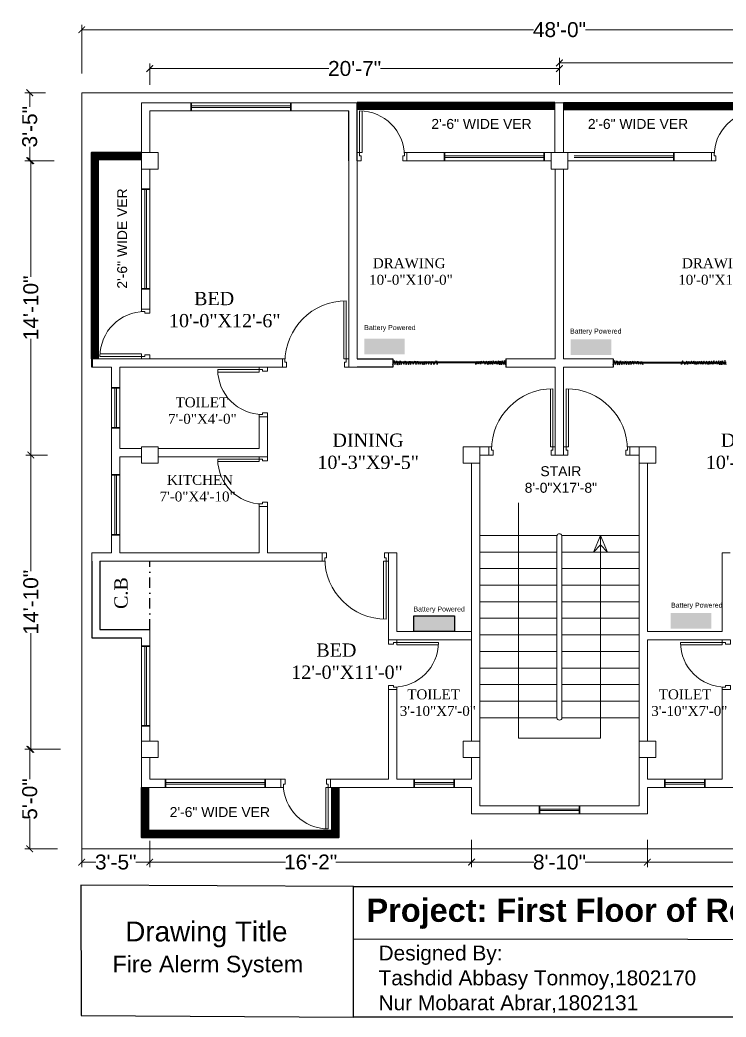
# Model space of a CAD drawing. Header units: inches. Extents: x 1551 to 2198, y 663 to 1264.
# Drawn here: x 1551 to 1977, y 663 to 1264 of the extents above; entities that cross this region are included whole.
import ezdxf

# ---------------------------------------------------------------- set-up
doc = ezdxf.new("R2010")
doc.units = ezdxf.units.IN
doc.header["$MEASUREMENT"] = 0
doc.linetypes.add('DASHDOT2', pattern=[0.5, 0.25, -0.125, 0, -0.125])
for name, color, linetype, lineweight in [('0.3', 193, 'Continuous', 30), ('DOOR', 252, 'Continuous', 15), ('illustr-TOILET FIXTURE', 204, 'Continuous', 9), ('sajib', 140, 'Continuous', 30), ('WALL', 253, 'Continuous', 35)]:
    doc.layers.add(name, color=color, linetype=linetype, lineweight=lineweight)
for name, color, linetype in [('2-Text', 7, 'Continuous'), ('PDF_0', 7, 'Continuous'), ('PDF_Text', 7, 'Continuous')]:
    doc.layers.add(name, color=color, linetype=linetype)
doc.layers.add('Ver', color=7, linetype='Continuous', lineweight=9, true_color=0x2618ec)
doc.styles.add('h6', font='arial.ttf', dxfattribs={"height": 6})
doc.styles.add('h7', font='arial.ttf', dxfattribs={"height": 9})
doc.styles.add('PDF Arial', font='arial.ttf')
doc.styles.add('PDF Arial Bold', font='arialbd.ttf')
doc.styles.add('RS4', font='sylfaen.ttf', dxfattribs={"height": 12})
doc.styles.get("Standard").update_dxf_attribs({"font": 'arial.ttf'})
doc.dimstyles.new('SAJIB 2', dxfattribs={"dimtxt": 9, "dimasz": 4, "dimexe": 3, "dimexo": 3.0625, "dimgap": 0.09, "dimtad": 0, "dimdec": 0, "dimzin": 3, "dimdsep": 46, "dimlunit": 4, "dimtxsty": 'h7', "dimblk": 'ARCHTICK', "dimcen": 2, "dimclrd": 6, "dimclre": 7, "dimclrt": 7, "dimadec": 0, "dimazin": 0, "dimtfac": 1, "dimtdec": 0, "dimtofl": 0, "dimtmove": 0, "dimatfit": 3, "dimldrblk": 'OPEN30', "dimfxl": 1, "dimtolj": 1, "dimtzin": 0, "dimlwd": 20, "dimlwe": 20, "dimarcsym": 0})

# ---------------------------------------------------------------- blocks, each defined once
blk = doc.blocks.new('RTRTR')
at = {"layer": 'DOOR'}
for p, q in [((-723.21, 2222.65), (-723.21, 2247.61)), ((-721.71, 2222.65), (-721.71, 2247.65)), ((-721.71, 2222.65), (-723.21, 2222.65))]:
    blk.add_line(p, q, dxfattribs=at)
for points in [[(-750.21, 2222.65), (-748.71, 2222.65), (-748.71, 2220.65), (-747.71, 2220.65), (-747.71, 2217.65), (-750.21, 2217.65)], [(-720.21, 2222.65), (-721.71, 2222.65), (-721.71, 2220.65), (-722.71, 2220.65), (-722.71, 2217.65), (-720.21, 2217.65)]]:
    blk.add_lwpolyline(points, close=True, dxfattribs=at)
blk.add_arc((-721.71, 2220.65), 27, 90, 180, dxfattribs=at)
blk = doc.blocks.new('GDFGD')
at = {"layer": 'DOOR'}
for p, q in [((-3036.95, 2150.78), (-3036.95, 2185.78)), ((-3035.45, 2150.78), (-3035.45, 2185.75)), ((-3036.95, 2150.78), (-3035.45, 2150.78))]:
    blk.add_line(p, q, dxfattribs=at)
for points in [[(-3038.45, 2150.78), (-3036.95, 2150.78), (-3036.95, 2148.78), (-3035.95, 2148.78), (-3035.95, 2145.78), (-3038.45, 2145.78)], [(-2998.45, 2150.78), (-2999.95, 2150.78), (-2999.95, 2148.78), (-3000.95, 2148.78), (-3000.95, 2145.78), (-2998.45, 2145.78)]]:
    blk.add_lwpolyline(points, close=True, dxfattribs=at)
blk.add_arc((-3036.95, 2148.78), 37, 0, 90, dxfattribs=at)
blk = doc.blocks.new('_ArchTick')
at = {"layer": 'WALL', "color": 0, "const_width": 0.15}
blk.add_lwpolyline([(-0.5, -0.5), (0.5, 0.5)], dxfattribs=at)
blk = doc.blocks.new('*D23')
at = {"layer": 'Defpoints', "color": 0, "ltscale": 25, "transparency": 16777216}
for p in [(2164.46, 1258.27), (2164.46, 1235.42), (1588.46, 1228.7)]:
    blk.add_point(p, dxfattribs=at)
at = {"layer": 'Ver', "color": 7, "lineweight": 20, "ltscale": 25, "transparency": 16777216}
for p, q in [((1588.46, 1231.77), (1588.46, 1261.27)), ((2164.46, 1238.48), (2164.46, 1261.27))]:
    blk.add_line(p, q, dxfattribs=at)
at = {"layer": 'Ver', "color": 6, "lineweight": 20, "ltscale": 25, "transparency": 16777216}
for p, q in [((1588.46, 1258.27), (1860.73, 1258.27)), ((2164.46, 1258.27), (1892.19, 1258.27))]:
    blk.add_line(p, q, dxfattribs=at)
at = {"layer": 'Ver', "color": 6, "lineweight": 20, "ltscale": 25, "transparency": 16777216, "xscale": 4, "yscale": 4, "zscale": 4, "rotation": 180}
blk.add_blockref('_ArchTick', (1588.46, 1258.27), dxfattribs=at)
at = {"layer": 'Ver', "color": 6, "lineweight": 20, "ltscale": 25, "transparency": 16777216, "xscale": 4, "yscale": 4, "zscale": 4}
blk.add_blockref('_ArchTick', (2164.46, 1258.27), dxfattribs=at)
at = {"layer": 'Ver', "color": 7, "ltscale": 25, "transparency": 16777216, "insert": (1876.46, 1258.27), "char_height": 9, "attachment_point": 5, "style": 'h7'}
blk.add_mtext('\\A1;48\'-0"', dxfattribs=at)
blk = doc.blocks.new('_Open30')
at = {"color": 0, "linetype": 'ByBlock', "lineweight": -2}
for p, q in [((-1, 0.27), (0, 0)), ((0, 0), (-1, -0.27)), ((0, 0), (-1, 0))]:
    blk.add_line(p, q, dxfattribs=at)
blk = doc.blocks.new('*D24')
at = {"layer": 'Defpoints', "color": 0, "ltscale": 25, "transparency": 16777216}
for p in [(2123.46, 1238.3), (1876.46, 1221.95), (2123.46, 1221.95)]:
    blk.add_point(p, dxfattribs=at)
at = {"layer": 'Ver', "color": 7, "lineweight": 20, "ltscale": 25, "transparency": 16777216}
for p, q in [((1876.46, 1225.02), (1876.46, 1241.3)), ((2123.46, 1225.02), (2123.46, 1241.3))]:
    blk.add_line(p, q, dxfattribs=at)
at = {"layer": 'Ver', "color": 6, "lineweight": 20, "ltscale": 25, "transparency": 16777216}
for p, q in [((1876.46, 1238.3), (1984.34, 1238.3)), ((2123.46, 1238.3), (2015.59, 1238.3))]:
    blk.add_line(p, q, dxfattribs=at)
at = {"layer": 'Ver', "color": 6, "lineweight": 20, "ltscale": 25, "transparency": 16777216, "xscale": 4, "yscale": 4, "zscale": 4, "rotation": 180}
blk.add_blockref('_ArchTick', (1876.46, 1238.3), dxfattribs=at)
at = {"layer": 'Ver', "color": 6, "lineweight": 20, "ltscale": 25, "transparency": 16777216, "xscale": 4, "yscale": 4, "zscale": 4}
blk.add_blockref('_ArchTick', (2123.46, 1238.3), dxfattribs=at)
at = {"layer": 'Ver', "color": 7, "ltscale": 25, "transparency": 16777216, "insert": (1999.96, 1238.3), "char_height": 9, "attachment_point": 5, "style": 'h7'}
blk.add_mtext('\\A1;20\'-7"', dxfattribs=at)
blk = doc.blocks.new('*D25')
at = {"layer": 'Defpoints', "color": 0, "ltscale": 25, "transparency": 16777216}
for p in [(1629.46, 1234.85), (1629.46, 1221.95), (1876.46, 1221.95)]:
    blk.add_point(p, dxfattribs=at)
at = {"layer": 'Ver', "color": 7, "lineweight": 20, "ltscale": 25, "transparency": 16777216}
for p, q in [((1629.46, 1225.02), (1629.46, 1237.85)), ((1876.46, 1225.02), (1876.46, 1237.85))]:
    blk.add_line(p, q, dxfattribs=at)
at = {"layer": 'Ver', "color": 6, "lineweight": 20, "ltscale": 25, "transparency": 16777216}
for p, q in [((1629.46, 1234.85), (1737.34, 1234.85)), ((1876.46, 1234.85), (1768.59, 1234.85))]:
    blk.add_line(p, q, dxfattribs=at)
at = {"layer": 'Ver', "color": 6, "lineweight": 20, "ltscale": 25, "transparency": 16777216, "xscale": 4, "yscale": 4, "zscale": 4, "rotation": 180}
blk.add_blockref('_ArchTick', (1629.46, 1234.85), dxfattribs=at)
at = {"layer": 'Ver', "color": 6, "lineweight": 20, "ltscale": 25, "transparency": 16777216, "xscale": 4, "yscale": 4, "zscale": 4}
blk.add_blockref('_ArchTick', (1876.46, 1234.85), dxfattribs=at)
at = {"layer": 'Ver', "color": 7, "ltscale": 25, "transparency": 16777216, "insert": (1752.96, 1234.85), "char_height": 9, "attachment_point": 5, "style": 'h7'}
blk.add_mtext('\\A1;20\'-7"', dxfattribs=at)
blk = doc.blocks.new('*D26')
at = {"layer": 'Defpoints', "color": 0, "ltscale": 25, "transparency": 16777216}
for p in [(1569.76, 1220.27), (1557.12, 1179.27), (1574.82, 1179.27)]:
    blk.add_point(p, dxfattribs=at)
at = {"layer": 'Ver', "color": 7, "lineweight": 20, "ltscale": 25, "transparency": 16777216}
for p, q in [((1566.7, 1220.27), (1554.12, 1220.27)), ((1571.75, 1179.27), (1554.12, 1179.27))]:
    blk.add_line(p, q, dxfattribs=at)
at = {"layer": 'Ver', "color": 6, "lineweight": 20, "ltscale": 25, "transparency": 16777216}
for p, q in [((1557.12, 1220.27), (1557.12, 1211.82)), ((1557.12, 1179.27), (1557.12, 1187.72))]:
    blk.add_line(p, q, dxfattribs=at)
at = {"layer": 'Ver', "color": 6, "lineweight": 20, "ltscale": 25, "transparency": 16777216, "xscale": 4, "yscale": 4, "zscale": 4}
for p, rotation in [((1557.12, 1220.27), 90), ((1557.12, 1179.27), 270)]:
    blk.add_blockref('_ArchTick', p, dxfattribs=dict(at, rotation=rotation))
at = {"layer": 'Ver', "color": 7, "ltscale": 25, "transparency": 16777216, "insert": (1557.12, 1199.77), "char_height": 9, "attachment_point": 5, "rotation": 90, "style": 'h7'}
blk.add_mtext('\\A1;3\'-5"', dxfattribs=at)
blk = doc.blocks.new('*D27')
at = {"layer": 'Defpoints', "color": 0, "ltscale": 25, "transparency": 16777216}
for p in [(1578.63, 824.27), (1557.12, 764.27), (1576.97, 764.27)]:
    blk.add_point(p, dxfattribs=at)
at = {"layer": 'Ver', "color": 7, "lineweight": 20, "ltscale": 25, "transparency": 16777216}
for p, q in [((1575.57, 824.27), (1554.12, 824.27)), ((1573.9, 764.27), (1554.12, 764.27))]:
    blk.add_line(p, q, dxfattribs=at)
at = {"layer": 'Ver', "color": 6, "lineweight": 20, "ltscale": 25, "transparency": 16777216}
for p, q in [((1557.12, 824.27), (1557.12, 806.32)), ((1557.12, 764.27), (1557.12, 782.22))]:
    blk.add_line(p, q, dxfattribs=at)
at = {"layer": 'Ver', "color": 6, "lineweight": 20, "ltscale": 25, "transparency": 16777216, "xscale": 4, "yscale": 4, "zscale": 4}
for p, rotation in [((1557.12, 824.27), 90), ((1557.12, 764.27), 270)]:
    blk.add_blockref('_ArchTick', p, dxfattribs=dict(at, rotation=rotation))
at = {"layer": 'Ver', "color": 7, "ltscale": 25, "transparency": 16777216, "insert": (1557.12, 794.27), "char_height": 9, "attachment_point": 5, "rotation": 90, "style": 'h7'}
blk.add_mtext('\\A1;5\'-0"', dxfattribs=at)
blk = doc.blocks.new('*D28')
at = {"layer": 'Defpoints', "color": 0, "ltscale": 25, "transparency": 16777216}
for p in [(1588.46, 772.06), (1629.46, 772.06), (1629.46, 756.25)]:
    blk.add_point(p, dxfattribs=at)
at = {"layer": 'Ver', "color": 7, "lineweight": 20, "ltscale": 25, "transparency": 16777216}
for p, q in [((1588.46, 769), (1588.46, 753.25)), ((1629.46, 769), (1629.46, 753.25))]:
    blk.add_line(p, q, dxfattribs=at)
at = {"layer": 'Ver', "color": 6, "lineweight": 20, "ltscale": 25, "transparency": 16777216}
for p, q in [((1588.46, 756.25), (1596.91, 756.25)), ((1629.46, 756.25), (1621.01, 756.25))]:
    blk.add_line(p, q, dxfattribs=at)
at = {"layer": 'Ver', "color": 6, "lineweight": 20, "ltscale": 25, "transparency": 16777216, "xscale": 4, "yscale": 4, "zscale": 4, "rotation": 180}
blk.add_blockref('_ArchTick', (1588.46, 756.25), dxfattribs=at)
at = {"layer": 'Ver', "color": 6, "lineweight": 20, "ltscale": 25, "transparency": 16777216, "xscale": 4, "yscale": 4, "zscale": 4}
blk.add_blockref('_ArchTick', (1629.46, 756.25), dxfattribs=at)
at = {"layer": 'Ver', "color": 7, "ltscale": 25, "transparency": 16777216, "insert": (1608.96, 756.25), "char_height": 9, "attachment_point": 5, "style": 'h7'}
blk.add_mtext('\\A1;3\'-5"', dxfattribs=at)
blk = doc.blocks.new('*D29')
at = {"layer": 'Defpoints', "color": 0, "ltscale": 25, "transparency": 16777216}
for p in [(1629.46, 772.06), (1823.46, 772.7), (1823.46, 756.25)]:
    blk.add_point(p, dxfattribs=at)
at = {"layer": 'Ver', "color": 7, "lineweight": 20, "ltscale": 25, "transparency": 16777216}
for p, q in [((1629.46, 769), (1629.46, 753.25)), ((1823.46, 769.64), (1823.46, 753.25))]:
    blk.add_line(p, q, dxfattribs=at)
at = {"layer": 'Ver', "color": 6, "lineweight": 20, "ltscale": 25, "transparency": 16777216}
for p, q in [((1629.46, 756.25), (1711.34, 756.25)), ((1823.46, 756.25), (1741.59, 756.25))]:
    blk.add_line(p, q, dxfattribs=at)
at = {"layer": 'Ver', "color": 6, "lineweight": 20, "ltscale": 25, "transparency": 16777216, "xscale": 4, "yscale": 4, "zscale": 4, "rotation": 180}
blk.add_blockref('_ArchTick', (1629.46, 756.25), dxfattribs=at)
at = {"layer": 'Ver', "color": 6, "lineweight": 20, "ltscale": 25, "transparency": 16777216, "xscale": 4, "yscale": 4, "zscale": 4}
blk.add_blockref('_ArchTick', (1823.46, 756.25), dxfattribs=at)
at = {"layer": 'Ver', "color": 7, "ltscale": 25, "transparency": 16777216, "insert": (1726.46, 756.25), "char_height": 9, "attachment_point": 5, "style": 'h7'}
blk.add_mtext('\\A1;16\'-2"', dxfattribs=at)
blk = doc.blocks.new('*D30')
at = {"layer": 'Defpoints', "color": 0, "ltscale": 25, "transparency": 16777216}
for p in [(1823.46, 772.7), (1929.46, 772.7), (1929.46, 756.25)]:
    blk.add_point(p, dxfattribs=at)
at = {"layer": 'Ver', "color": 7, "lineweight": 20, "ltscale": 25, "transparency": 16777216}
for p, q in [((1823.46, 769.64), (1823.46, 753.25)), ((1929.46, 769.64), (1929.46, 753.25))]:
    blk.add_line(p, q, dxfattribs=at)
at = {"layer": 'Ver', "color": 6, "lineweight": 20, "ltscale": 25, "transparency": 16777216}
for p, q in [((1823.46, 756.25), (1860.91, 756.25)), ((1929.46, 756.25), (1892.02, 756.25))]:
    blk.add_line(p, q, dxfattribs=at)
at = {"layer": 'Ver', "color": 6, "lineweight": 20, "ltscale": 25, "transparency": 16777216, "xscale": 4, "yscale": 4, "zscale": 4, "rotation": 180}
blk.add_blockref('_ArchTick', (1823.46, 756.25), dxfattribs=at)
at = {"layer": 'Ver', "color": 6, "lineweight": 20, "ltscale": 25, "transparency": 16777216, "xscale": 4, "yscale": 4, "zscale": 4}
blk.add_blockref('_ArchTick', (1929.46, 756.25), dxfattribs=at)
at = {"layer": 'Ver', "color": 7, "ltscale": 25, "transparency": 16777216, "insert": (1876.46, 756.25), "char_height": 9, "attachment_point": 5, "style": 'h7'}
blk.add_mtext('\\A1;8\'-10"', dxfattribs=at)
blk = doc.blocks.new('*D31')
at = {"layer": 'Defpoints', "color": 0, "ltscale": 25, "transparency": 16777216}
for p in [(1929.46, 772.7), (2123.46, 772.7), (2123.46, 756.25)]:
    blk.add_point(p, dxfattribs=at)
at = {"layer": 'Ver', "color": 7, "lineweight": 20, "ltscale": 25, "transparency": 16777216}
for p, q in [((1929.46, 769.64), (1929.46, 753.25)), ((2123.46, 769.64), (2123.46, 753.25))]:
    blk.add_line(p, q, dxfattribs=at)
at = {"layer": 'Ver', "color": 6, "lineweight": 20, "ltscale": 25, "transparency": 16777216}
for p, q in [((1929.46, 756.25), (2011.34, 756.25)), ((2123.46, 756.25), (2041.59, 756.25))]:
    blk.add_line(p, q, dxfattribs=at)
at = {"layer": 'Ver', "color": 6, "lineweight": 20, "ltscale": 25, "transparency": 16777216, "xscale": 4, "yscale": 4, "zscale": 4, "rotation": 180}
blk.add_blockref('_ArchTick', (1929.46, 756.25), dxfattribs=at)
at = {"layer": 'Ver', "color": 6, "lineweight": 20, "ltscale": 25, "transparency": 16777216, "xscale": 4, "yscale": 4, "zscale": 4}
blk.add_blockref('_ArchTick', (2123.46, 756.25), dxfattribs=at)
at = {"layer": 'Ver', "color": 7, "ltscale": 25, "transparency": 16777216, "insert": (2026.46, 756.25), "char_height": 9, "attachment_point": 5, "style": 'h7'}
blk.add_mtext('\\A1;16\'-2"', dxfattribs=at)
blk = doc.blocks.new('*D33')
at = {"layer": 'Defpoints', "color": 0, "ltscale": 25, "transparency": 16777216}
for p in [(1557.8, 1001.77), (1570.8, 1001.77), (1570.8, 824.27)]:
    blk.add_point(p, dxfattribs=at)
at = {"layer": 'Ver', "color": 7, "lineweight": 20, "ltscale": 25, "transparency": 16777216}
for p, q in [((1567.74, 1001.77), (1554.8, 1001.77)), ((1567.74, 824.27), (1554.8, 824.27))]:
    blk.add_line(p, q, dxfattribs=at)
at = {"layer": 'Ver', "color": 6, "lineweight": 20, "ltscale": 25, "transparency": 16777216}
for p, q in [((1557.8, 1001.77), (1557.8, 931.64)), ((1557.8, 824.27), (1557.8, 894.4))]:
    blk.add_line(p, q, dxfattribs=at)
at = {"layer": 'Ver', "color": 6, "lineweight": 20, "ltscale": 25, "transparency": 16777216, "xscale": 4, "yscale": 4, "zscale": 4}
for p, rotation in [((1557.8, 1001.77), 90), ((1557.8, 824.27), 270)]:
    blk.add_blockref('_ArchTick', p, dxfattribs=dict(at, rotation=rotation))
at = {"layer": 'Ver', "color": 7, "ltscale": 25, "transparency": 16777216, "insert": (1557.8, 913.02), "char_height": 9, "attachment_point": 5, "rotation": 90, "style": 'h7'}
blk.add_mtext('\\A1;14\'-10"', dxfattribs=at)
blk = doc.blocks.new('*D34')
at = {"layer": 'Defpoints', "color": 0, "ltscale": 25, "transparency": 16777216}
for p in [(1557.8, 1179.27), (1570.8, 1179.27), (1570.8, 1001.77)]:
    blk.add_point(p, dxfattribs=at)
at = {"layer": 'Ver', "color": 7, "lineweight": 20, "ltscale": 25, "transparency": 16777216}
for p, q in [((1567.74, 1179.27), (1554.8, 1179.27)), ((1567.74, 1001.77), (1554.8, 1001.77))]:
    blk.add_line(p, q, dxfattribs=at)
at = {"layer": 'Ver', "color": 6, "lineweight": 20, "ltscale": 25, "transparency": 16777216}
for p, q in [((1557.8, 1179.27), (1557.8, 1109.14)), ((1557.8, 1001.77), (1557.8, 1071.9))]:
    blk.add_line(p, q, dxfattribs=at)
at = {"layer": 'Ver', "color": 6, "lineweight": 20, "ltscale": 25, "transparency": 16777216, "xscale": 4, "yscale": 4, "zscale": 4}
for p, rotation in [((1557.8, 1179.27), 90), ((1557.8, 1001.77), 270)]:
    blk.add_blockref('_ArchTick', p, dxfattribs=dict(at, rotation=rotation))
at = {"layer": 'Ver', "color": 7, "ltscale": 25, "transparency": 16777216, "insert": (1557.8, 1090.52), "char_height": 9, "attachment_point": 5, "rotation": 90, "style": 'h7'}
blk.add_mtext('\\A1;14\'-10"', dxfattribs=at)

msp = doc.modelspace()

# ---------------------------------------------------------------- hatches: boundary and pattern name
at = {"true_color": 0x22346e}
h = msp.add_hatch(color=159, dxfattribs=at)
h.dxf.hatch_style = 1
h.set_gradient(color1=(0, 0, 255), color2=(255, 255, 0), name='INVSPHERICAL')
h.paths.add_polyline_path([(1783.21, 1071.91), (1758.76, 1071.91), (1758.76, 1062.48), (1783.21, 1062.48)])
h = msp.add_hatch(color=159, dxfattribs=at)
h.dxf.hatch_style = 1
h.set_gradient(color1=(0, 0, 255), color2=(255, 255, 0), name='INVSPHERICAL')
h.paths.add_polyline_path([(1907.7, 1071.44), (1883.25, 1071.44), (1883.25, 1062), (1907.7, 1062)])
h = msp.add_hatch(color=159, dxfattribs=at)
h.dxf.hatch_style = 1
h.set_gradient(color1=(0, 0, 255), color2=(255, 255, 0), name='INVSPHERICAL')
h.paths.add_polyline_path([(1813.18, 904.7), (1788.73, 904.7), (1788.73, 895.27), (1813.18, 895.27)])
h = msp.add_hatch(color=159, dxfattribs=at)
h.dxf.hatch_style = 1
h.set_gradient(color1=(0, 0, 255), color2=(255, 255, 0), name='INVSPHERICAL')
h.paths.add_polyline_path([(1967.92, 906.48), (1943.47, 906.48), (1943.47, 897.05), (1967.92, 897.05)])

# ---------------------------------------------------------------- linework, layer by layer
for points in [[(1788.73, 904.7), (1813.18, 904.7), (1813.18, 895.27), (1788.73, 895.27)], [(1752.23, 741.52), (1587.98, 742.35), (1588.08, 663.65), (1752.33, 662.82)]]:
    msp.add_lwpolyline(points, close=True)
at = {"layer": 'illustr-TOILET FIXTURE', "linetype": 'ByBlock'}
for p, q in [((1654.53, 1214.27), (1714.53, 1214.27)), ((1654.53, 1214.27), (1714.53, 1214.27)), ((1654.53, 1212.27), (1714.53, 1212.27)), ((1654.53, 1212.27), (1714.53, 1212.27)), ((1654.53, 1211.27), (1714.53, 1211.27)), ((1654.53, 1211.27), (1714.53, 1211.27)), ((1654.53, 1209.27), (1714.53, 1209.27)), ((1654.53, 1209.27), (1714.53, 1209.27)), ((1807.3, 1184.27), (1867.3, 1184.27)), ((1807.3, 1184.27), (1867.3, 1184.27)), ((1807.3, 1182.27), (1867.3, 1182.27)), ((1807.3, 1182.27), (1867.3, 1182.27)), ((1807.3, 1181.27), (1867.3, 1181.27)), ((1807.3, 1181.27), (1867.3, 1181.27)), ((1807.3, 1179.27), (1867.3, 1179.27)), ((1807.3, 1179.27), (1867.3, 1179.27)), ((1945.37, 1184.27), (1885.37, 1184.27)), ((1945.37, 1184.27), (1885.37, 1184.27)), ((1945.37, 1182.27), (1885.37, 1182.27)), ((1945.37, 1182.27), (1885.37, 1182.27)), ((1945.37, 1181.27), (1885.37, 1181.27)), ((1945.37, 1181.27), (1885.37, 1181.27)), ((1945.37, 1179.27), (1885.37, 1179.27)), ((1945.37, 1179.27), (1885.37, 1179.27)), ((1624.46, 1162.02), (1624.46, 1102.02)), ((1624.46, 1162.02), (1624.46, 1102.02)), ((1626.46, 1162.02), (1626.46, 1102.02)), ((1626.46, 1162.02), (1626.46, 1102.02)), ((1627.46, 1162.02), (1627.46, 1102.02)), ((1627.46, 1162.02), (1627.46, 1102.02)), ((1629.46, 1162.02), (1629.46, 1102.02)), ((1629.46, 1162.02), (1629.46, 1102.02)), ((1606.46, 1018.27), (1606.46, 1042.27)), ((1606.46, 1018.27), (1606.46, 1042.27)), ((1608.46, 1018.27), (1608.46, 1042.27)), ((1608.46, 1018.27), (1608.46, 1042.27)), ((1609.46, 1018.27), (1609.46, 1042.27)), ((1609.46, 1018.27), (1609.46, 1042.27)), ((1611.46, 1018.27), (1611.46, 1042.27)), ((1611.46, 1018.27), (1611.46, 1042.27)), ((1606.46, 953.77), (1606.46, 989.77)), ((1606.46, 953.77), (1606.46, 989.77)), ((1608.46, 953.77), (1608.46, 989.77)), ((1608.46, 953.77), (1608.46, 989.77)), ((1609.46, 953.77), (1609.46, 989.77)), ((1609.46, 953.77), (1609.46, 989.77)), ((1611.46, 953.77), (1611.46, 989.77)), ((1611.46, 953.77), (1611.46, 989.77)), ((1624.46, 886.52), (1624.46, 838.52)), ((1624.46, 886.52), (1624.46, 838.52)), ((1626.46, 886.52), (1626.46, 838.52)), ((1626.46, 886.52), (1626.46, 838.52)), ((1627.46, 886.52), (1627.46, 838.52)), ((1627.46, 886.52), (1627.46, 838.52)), ((1629.46, 886.52), (1629.46, 838.52)), ((1629.46, 886.52), (1629.46, 838.52)), ((1638.99, 806.27), (1698.99, 806.27)), ((1638.99, 806.27), (1698.99, 806.27)), ((1788.96, 806.27), (1812.96, 806.27)), ((1788.96, 806.27), (1812.96, 806.27)), ((1963.96, 806.27), (1939.96, 806.27)), ((1963.96, 806.27), (1939.96, 806.27)), ((1638.99, 804.27), (1698.99, 804.27)), ((1638.99, 804.27), (1698.99, 804.27)), ((1638.99, 803.27), (1698.99, 803.27)), ((1638.99, 803.27), (1698.99, 803.27)), ((1638.99, 801.27), (1698.99, 801.27)), ((1638.99, 801.27), (1698.99, 801.27)), ((1788.96, 804.27), (1812.96, 804.27)), ((1788.96, 804.27), (1812.96, 804.27)), ((1788.96, 803.27), (1812.96, 803.27)), ((1788.96, 803.27), (1812.96, 803.27)), ((1788.96, 801.27), (1812.96, 801.27)), ((1788.96, 801.27), (1812.96, 801.27)), ((1963.96, 804.27), (1939.96, 804.27)), ((1963.96, 804.27), (1939.96, 804.27)), ((1963.96, 803.27), (1939.96, 803.27)), ((1963.96, 803.27), (1939.96, 803.27)), ((1963.96, 801.27), (1939.96, 801.27)), ((1963.96, 801.27), (1939.96, 801.27)), ((1864.46, 790.27), (1888.46, 790.27)), ((1864.46, 790.27), (1888.46, 790.27)), ((1864.46, 788.27), (1888.46, 788.27)), ((1864.46, 788.27), (1888.46, 788.27)), ((1864.46, 787.27), (1888.46, 787.27)), ((1864.46, 787.27), (1888.46, 787.27)), ((1864.46, 785.27), (1888.46, 785.27)), ((1864.46, 785.27), (1888.46, 785.27))]:
    msp.add_line(p, q, dxfattribs=at)
at = {"layer": 'PDF_0', "lineweight": 25}
msp.add_lwpolyline([(1752.28, 741.56), (2155.41, 741.56), (2155.41, 662.79), (1752.28, 662.79)], close=True, dxfattribs=at)
msp.add_lwpolyline([(2155.41, 709.29), (1752.28, 709.71)], dxfattribs=at)
at = {"layer": 'sajib', "ltscale": 25}
for p, q in [((1654.46, 1214.27), (1654.46, 1209.27)), ((1654.46, 1209.27), (1654.46, 1214.27)), ((1714.53, 1209.27), (1714.53, 1214.27)), ((1714.53, 1214.27), (1714.53, 1209.27)), ((1807.24, 1184.27), (1807.24, 1179.27)), ((1807.24, 1179.27), (1807.24, 1184.27)), ((1867.3, 1179.27), (1867.3, 1184.27)), ((1867.3, 1184.27), (1867.3, 1179.27)), ((1945.43, 1184.27), (1945.43, 1179.27)), ((1945.43, 1179.27), (1945.43, 1184.27)), ((1629.46, 1162.08), (1624.46, 1162.08)), ((1624.46, 1162.08), (1629.46, 1162.08)), ((1624.46, 1102.02), (1629.46, 1102.02)), ((1629.46, 1102.02), (1624.46, 1102.02)), ((1606.46, 1042.27), (1611.46, 1042.27)), ((1611.46, 1042.27), (1606.46, 1042.27)), ((1611.46, 1018.21), (1606.46, 1018.21)), ((1606.46, 1018.21), (1611.46, 1018.21)), ((1606.46, 989.77), (1611.46, 989.77)), ((1611.46, 989.77), (1606.46, 989.77)), ((1611.46, 953.71), (1606.46, 953.71)), ((1606.46, 953.71), (1611.46, 953.71)), ((1629.46, 886.58), (1624.46, 886.58)), ((1624.46, 886.58), (1629.46, 886.58)), ((1624.46, 838.52), (1629.46, 838.52)), ((1629.46, 838.52), (1624.46, 838.52)), ((1638.93, 806.27), (1638.93, 801.27)), ((1638.93, 801.27), (1638.93, 806.27)), ((1698.99, 801.27), (1698.99, 806.27)), ((1698.99, 806.27), (1698.99, 801.27)), ((1788.9, 806.27), (1788.9, 801.27)), ((1788.9, 801.27), (1788.9, 806.27)), ((1812.96, 801.27), (1812.96, 806.27)), ((1812.96, 806.27), (1812.96, 801.27)), ((1940.03, 801.27), (1940.03, 806.27)), ((1964.03, 806.27), (1964.03, 801.27)), ((1964.03, 801.27), (1964.03, 806.27)), ((1864.4, 790.27), (1864.4, 785.27)), ((1864.4, 785.27), (1864.4, 790.27)), ((1888.46, 785.27), (1888.46, 790.27)), ((1888.46, 790.27), (1888.46, 785.27))]:
    msp.add_line(p, q, dxfattribs=at)
at = {"layer": 'Ver', "color": 1, "ltscale": 25}
for p, q in [((2164.46, 1220.27), (1588.46, 1220.27)), ((1588.46, 1220.27), (1588.46, 764.27)), ((1851.71, 830.99), (1851.71, 972.95)), ((1874.96, 953.27), (1874.96, 843.27)), ((1877.96, 953.27), (1877.96, 843.27)), ((1901.21, 953.27), (1897.02, 943.27)), ((1901.21, 953.27), (1901.21, 830.99)), ((1901.21, 953.27), (1905.41, 943.27)), ((1897.02, 943.27), (1901.21, 947.53)), ((1905.41, 943.27), (1901.21, 947.53)), ((1901.21, 830.99), (1851.71, 830.99)), ((1588.46, 764.27), (2164.46, 764.27))]:
    msp.add_line(p, q, dxfattribs=at)
at = {"layer": 'Ver', "ltscale": 25}
for p, q in [((1654.46, 1214.27), (1624.46, 1214.27)), ((1624.46, 1214.27), (1624.46, 1184.27)), ((1654.46, 1209.27), (1629.46, 1209.27)), ((1629.46, 1209.27), (1629.46, 1184.27)), ((1654.46, 1214.27), (1652.02, 1214.27)), ((1696.03, 1214.27), (1696.03, 1214.27)), ((1706.73, 1214.27), (1706.66, 1214.27)), ((1754.46, 1214.27), (1714.53, 1214.27)), ((1749.46, 1209.27), (1714.53, 1209.27)), ((1873.71, 1184.27), (1873.71, 1214.27)), ((1873.71, 1214.27), (1878.96, 1214.27)), ((1878.96, 1184.27), (1878.96, 1214.27)), ((1749.46, 1179.27), (1749.46, 1059.77)), ((1754.46, 1179.27), (1754.46, 1059.77)), ((1807.24, 1184.27), (1784.46, 1184.27)), ((1807.24, 1179.27), (1784.46, 1179.27)), ((1848.8, 1184.27), (1848.8, 1184.27)), ((1871.46, 1184.27), (1867.3, 1184.27)), ((1871.46, 1179.27), (1867.3, 1179.27)), ((1881.21, 1184.27), (1885.37, 1184.27)), ((1881.21, 1179.27), (1885.37, 1179.27)), ((1903.87, 1184.27), (1903.87, 1184.27)), ((1945.43, 1184.27), (1968.21, 1184.27)), ((1945.43, 1179.27), (1968.21, 1179.27)), ((1624.46, 1162.08), (1624.46, 1174.27)), ((1629.46, 1162.08), (1629.46, 1174.27)), ((1873.96, 1059.77), (1873.96, 1174.27)), ((1878.96, 1059.77), (1878.96, 1174.27)), ((1629.46, 1120.52), (1629.46, 1120.52)), ((1624.46, 1089.77), (1624.46, 1102.02)), ((1629.46, 1089.77), (1629.46, 1102.02)), ((1624.46, 1089.77), (1624.46, 1088.2)), ((1624.46, 1059.77), (1594.46, 1059.77)), ((1624.46, 1062.77), (1624.46, 1059.77)), ((1629.46, 1062.27), (1629.46, 1059.77)), ((1710.46, 1059.77), (1629.46, 1059.77)), ((1844.03, 1059.77), (1873.96, 1059.77)), ((1908.89, 1059.77), (1878.96, 1059.77)), ((1606.46, 1054.77), (1594.46, 1054.77)), ((1606.46, 1042.27), (1606.46, 1054.77)), ((1611.46, 1042.27), (1611.46, 1054.77)), ((1695.46, 1054.77), (1611.46, 1054.77)), ((1709.46, 1054.77), (1700.46, 1054.77)), ((1754.46, 1054.77), (1749.46, 1054.77)), ((1844.03, 1054.77), (1873.96, 1054.77)), ((1873.96, 1006.77), (1873.96, 1054.77)), ((1878.96, 1006.77), (1878.96, 1054.77)), ((1908.89, 1054.77), (1878.96, 1054.77)), ((1611.46, 1023.77), (1611.46, 1023.77)), ((1695.46, 1026.34), (1695.46, 1005.77)), ((1695.46, 1026.34), (1695.46, 1005.77)), ((1700.46, 1027.27), (1700.46, 1005.77)), ((1700.46, 1027.27), (1700.46, 1005.77)), ((1606.46, 989.77), (1606.46, 1018.21)), ((1611.46, 1005.77), (1611.46, 1018.21)), ((1624.46, 1005.77), (1611.46, 1005.77)), ((1695.46, 1005.77), (1634.46, 1005.77)), ((1700.46, 1000.77), (1700.46, 1008.27)), ((1833.96, 1006.77), (1828.46, 1006.77)), ((1835.52, 1006.77), (1835.46, 1006.77)), ((1872.46, 1006.77), (1870.96, 1006.77)), ((1881.96, 1006.77), (1880.46, 1006.77)), ((1924.46, 1006.77), (1918.96, 1006.77)), ((1624.46, 1000.77), (1611.46, 1000.77)), ((1611.46, 1000.77), (1611.46, 989.77)), ((1695.46, 1000.77), (1634.46, 1000.77)), ((1833.96, 1001.77), (1828.46, 1001.77)), ((1878.96, 1001.77), (1873.96, 1001.77)), ((1924.46, 1001.77), (1918.96, 1001.77)), ((1823.46, 996.77), (1823.46, 895.27)), ((1828.46, 996.77), (1828.46, 829.27)), ((1924.46, 996.77), (1924.46, 829.27)), ((1929.46, 996.77), (1929.46, 895.27)), ((1695.46, 942.77), (1695.46, 970.77)), ((1700.46, 942.77), (1700.46, 970.77)), ((1611.46, 959.27), (1611.46, 959.27)), ((1606.46, 942.77), (1606.46, 953.71)), ((1611.46, 953.71), (1611.46, 942.77)), ((1606.46, 949.27), (1606.46, 942.77)), ((1606.46, 949.27), (1606.46, 942.77)), ((1611.46, 949.27), (1611.46, 942.77)), ((1606.46, 942.77), (1594.46, 942.77)), ((1594.46, 942.77), (1594.46, 937.77)), ((1695.46, 942.77), (1611.46, 942.77)), ((1733.46, 942.77), (1700.46, 942.77)), ((1778.35, 942.77), (1773.46, 942.77)), ((1778.35, 942.77), (1778.35, 895.27)), ((1974.57, 942.77), (1974.57, 895.27)), ((1979.46, 942.77), (1974.57, 942.77)), ((1733.46, 937.77), (1599.46, 937.77)), ((1773.46, 937.77), (1773.46, 890.27)), ((1629.46, 886.52), (1629.46, 896.52)), ((1624.46, 886.58), (1624.46, 891.52)), ((1778.35, 895.27), (1823.46, 895.27)), ((1778.46, 890.27), (1823.46, 890.27)), ((1823.46, 895.27), (1823.46, 829.27)), ((1974.57, 895.27), (1929.46, 895.27)), ((1929.46, 890.27), (1929.46, 829.27)), ((1974.46, 890.27), (1929.46, 890.27)), ((1778.46, 888.77), (1778.46, 887.27)), ((1974.46, 888.77), (1974.46, 887.27)), ((1773.46, 860.27), (1773.46, 806.27)), ((1778.46, 861.84), (1778.46, 861.77)), ((1778.46, 860.27), (1778.46, 806.27)), ((1974.46, 861.84), (1974.46, 861.77)), ((1974.46, 860.27), (1974.46, 806.27)), ((1629.46, 857.02), (1629.46, 857.02)), ((1624.46, 838.52), (1624.46, 829.27)), ((1629.46, 838.52), (1629.46, 829.27)), ((1624.46, 819.27), (1624.46, 771.27)), ((1629.46, 819.27), (1629.46, 811.27)), ((1629.46, 819.27), (1629.46, 806.27)), ((1823.46, 819.27), (1823.46, 806.27)), ((1828.46, 819.27), (1828.46, 790.27)), ((1924.46, 819.27), (1924.46, 790.27)), ((1929.46, 819.27), (1929.46, 806.27)), ((1629.46, 806.27), (1638.93, 806.27)), ((1680.49, 806.27), (1680.49, 806.27)), ((1698.99, 806.27), (1708.52, 806.27)), ((1738.52, 806.27), (1773.46, 806.27)), ((1778.46, 806.27), (1788.9, 806.27)), ((1812.96, 806.27), (1823.46, 806.27)), ((1940.03, 806.27), (1929.46, 806.27)), ((1974.46, 806.27), (1964.03, 806.27)), ((1624.46, 801.27), (1638.93, 801.27)), ((1698.99, 801.27), (1708.52, 801.27)), ((1710.02, 801.27), (1710.09, 801.27)), ((1735.52, 801.27), (1737.02, 801.27)), ((1738.52, 801.27), (1743.52, 801.27)), ((1743.52, 801.27), (1770.46, 801.27)), ((1743.52, 801.27), (1788.9, 801.27)), ((1812.96, 801.27), (1823.46, 801.27)), ((1823.46, 801.27), (1823.46, 785.27)), ((1929.46, 801.27), (1929.46, 785.27)), ((1940.03, 801.27), (1929.46, 801.27)), ((2009.41, 801.27), (1964.03, 801.27)), ((1828.46, 790.27), (1864.4, 790.27)), ((1888.46, 790.27), (1924.46, 790.27)), ((1823.46, 785.27), (1864.4, 785.27)), ((1888.46, 785.27), (1929.46, 785.27))]:
    msp.add_line(p, q, dxfattribs=at)
at = {"layer": 'Ver', "lineweight": 25, "ltscale": 25}
for p, q in [((1749.46, 1179.27), (1749.46, 1209.27)), ((1754.46, 1179.27), (1754.46, 1214.27)), ((1754.46, 1059.77), (1776.04, 1059.77)), ((1776.04, 1059.77), (1776.04, 1054.77)), ((1844.03, 1059.77), (1844.03, 1054.77)), ((1908.89, 1059.77), (1908.89, 1054.77)), ((1776.04, 1054.77), (1754.46, 1054.77)), ((1594.46, 937.77), (1594.46, 891.52)), ((1599.46, 937.77), (1599.46, 896.52)), ((1599.46, 896.52), (1629.46, 896.52)), ((1594.46, 891.52), (1624.46, 891.52))]:
    msp.add_line(p, q, dxfattribs=at)
at = {"layer": 'Ver', "color": 252, "lineweight": 25, "ltscale": 25, "true_color": 0x939598}
for p, q in [((1776.04, 1056.17), (1776.82, 1058.71)), ((1776.82, 1058.71), (1777.23, 1056.29)), ((1777.23, 1056.29), (1778.24, 1058.52)), ((1778.24, 1058.52), (1778.53, 1056.22)), ((1779.83, 1056.19), (1780.42, 1058.62)), ((1780.42, 1058.62), (1781.13, 1056.27)), ((1781.13, 1056.27), (1781.89, 1058.44)), ((1781.89, 1058.44), (1782.6, 1056.49)), ((1782.6, 1056.49), (1783.51, 1058.62)), ((1783.51, 1058.62), (1783.97, 1056.34)), ((1786.69, 1056.31), (1787.75, 1058.44)), ((1787.75, 1058.44), (1788.26, 1056.61)), ((1788.26, 1056.61), (1789.39, 1058.47)), ((1789.39, 1058.47), (1789.95, 1056.31)), ((1796.17, 1056.52), (1796.95, 1058.46)), ((1796.95, 1058.46), (1797.59, 1056.51)), ((1800.73, 1056.41), (1802.36, 1058.58)), ((1802.36, 1058.58), (1802.83, 1056.41)), ((1830.69, 1058.47), (1830.12, 1056.71)), ((1831.81, 1056.61), (1830.69, 1058.47)), ((1832.33, 1058.44), (1831.81, 1056.61)), ((1833.38, 1056.31), (1832.33, 1058.44)), ((1836.57, 1058.62), (1836.1, 1056.34)), ((1837.47, 1056.49), (1836.57, 1058.62)), ((1838.19, 1058.44), (1837.47, 1056.49)), ((1838.95, 1056.27), (1838.19, 1058.44)), ((1839.66, 1058.62), (1838.95, 1056.27)), ((1840.24, 1056.19), (1839.66, 1058.62)), ((1841.84, 1058.52), (1841.54, 1056.22)), ((1842.84, 1056.29), (1841.84, 1058.52)), ((1843.26, 1058.71), (1842.84, 1056.29)), ((1844.03, 1056.17), (1843.26, 1058.71)), ((1908.89, 1056.17), (1909.67, 1058.71)), ((1909.67, 1058.71), (1910.08, 1056.29)), ((1910.08, 1056.29), (1911.09, 1058.52)), ((1911.09, 1058.52), (1911.38, 1056.22)), ((1912.68, 1056.19), (1913.27, 1058.62)), ((1913.27, 1058.62), (1913.98, 1056.27)), ((1913.98, 1056.27), (1914.74, 1058.44)), ((1914.74, 1058.44), (1915.45, 1056.49)), ((1915.45, 1056.49), (1916.36, 1058.62)), ((1916.36, 1058.62), (1916.82, 1056.34)), ((1919.54, 1056.31), (1920.6, 1058.44)), ((1920.6, 1058.44), (1921.11, 1056.61)), ((1921.11, 1056.61), (1922.24, 1058.47)), ((1922.24, 1058.47), (1922.8, 1056.71)), ((1950.57, 1058.58), (1950.09, 1056.41)), ((1952.2, 1056.41), (1950.57, 1058.58)), ((1955.98, 1058.46), (1955.33, 1056.51)), ((1956.75, 1056.52), (1955.98, 1058.46)), ((1963.54, 1058.47), (1962.97, 1056.31)), ((1964.66, 1056.61), (1963.54, 1058.47)), ((1965.18, 1058.44), (1964.66, 1056.61)), ((1966.23, 1056.31), (1965.18, 1058.44)), ((1969.42, 1058.62), (1968.95, 1056.34)), ((1970.33, 1056.49), (1969.42, 1058.62)), ((1971.04, 1058.44), (1970.33, 1056.49)), ((1971.8, 1056.27), (1971.04, 1058.44)), ((1972.51, 1058.62), (1971.8, 1056.27)), ((1973.09, 1056.19), (1972.51, 1058.62)), ((1974.69, 1058.52), (1974.39, 1056.22)), ((1975.69, 1056.29), (1974.69, 1058.52)), ((1976.11, 1058.71), (1975.69, 1056.29)), ((1976.88, 1056.17), (1976.11, 1058.71)), ((1844.03, 1057.69), (1776.04, 1057.69)), ((1844.08, 1057.27), (1776.09, 1057.27)), ((1778.53, 1056.22), (1779.27, 1058.35)), ((1779.27, 1058.35), (1779.83, 1056.19)), ((1783.97, 1056.34), (1784.83, 1058.3)), ((1784.83, 1058.3), (1785.37, 1056.29)), ((1785.37, 1056.29), (1786.2, 1058.32)), ((1786.2, 1058.32), (1786.69, 1056.31)), ((1789.95, 1056.31), (1790.82, 1058.42)), ((1790.82, 1058.42), (1791.28, 1056.58)), ((1791.28, 1056.58), (1791.96, 1058.26)), ((1791.96, 1058.26), (1792.58, 1056.57)), ((1792.58, 1056.57), (1793.13, 1058.25)), ((1793.13, 1058.25), (1793.94, 1056.43)), ((1793.94, 1056.43), (1794.17, 1058.22)), ((1794.17, 1058.22), (1794.86, 1056.41)), ((1794.86, 1056.41), (1795.42, 1058.37)), ((1795.42, 1058.37), (1796.17, 1056.52)), ((1797.59, 1056.51), (1798.54, 1058.26)), ((1798.54, 1058.26), (1799.18, 1056.38)), ((1799.18, 1056.38), (1799.74, 1058.42)), ((1799.74, 1058.42), (1800.73, 1056.41)), ((1802.83, 1056.41), (1802.94, 1057.27)), ((1826.14, 1056.43), (1826, 1057.27)), ((1826.94, 1058.25), (1826.14, 1056.43)), ((1827.5, 1056.57), (1826.94, 1058.25)), ((1828.12, 1058.26), (1827.5, 1056.57)), ((1828.8, 1056.58), (1828.12, 1058.26)), ((1829.26, 1058.42), (1828.8, 1056.58)), ((1830.12, 1056.71), (1829.26, 1058.42)), ((1833.87, 1058.32), (1833.38, 1056.31)), ((1834.71, 1056.29), (1833.87, 1058.32)), ((1835.24, 1058.3), (1834.71, 1056.29)), ((1836.1, 1056.34), (1835.24, 1058.3)), ((1840.81, 1058.35), (1840.24, 1056.19)), ((1841.54, 1056.22), (1840.81, 1058.35)), ((1908.85, 1057.27), (1976.83, 1057.27)), ((1908.89, 1057.69), (1976.88, 1057.69)), ((1911.38, 1056.22), (1912.12, 1058.35)), ((1912.12, 1058.35), (1912.68, 1056.19)), ((1916.82, 1056.34), (1917.68, 1058.3)), ((1917.68, 1058.3), (1918.22, 1056.29)), ((1918.22, 1056.29), (1919.05, 1058.32)), ((1919.05, 1058.32), (1919.54, 1056.31)), ((1922.8, 1056.71), (1923.67, 1058.42)), ((1923.67, 1058.42), (1924.13, 1056.58)), ((1924.13, 1056.58), (1924.81, 1058.26)), ((1924.81, 1058.26), (1925.43, 1056.57)), ((1925.43, 1056.57), (1925.98, 1058.25)), ((1925.98, 1058.25), (1926.79, 1056.43)), ((1926.79, 1056.43), (1926.93, 1057.27)), ((1950.09, 1056.41), (1949.99, 1057.27)), ((1953.19, 1058.42), (1952.2, 1056.41)), ((1953.74, 1056.38), (1953.19, 1058.42)), ((1954.39, 1058.26), (1953.74, 1056.38)), ((1955.33, 1056.51), (1954.39, 1058.26)), ((1957.51, 1058.37), (1956.75, 1056.52)), ((1958.06, 1056.41), (1957.51, 1058.37)), ((1958.76, 1058.22), (1958.06, 1056.41)), ((1958.99, 1056.43), (1958.76, 1058.22)), ((1959.79, 1058.25), (1958.99, 1056.43)), ((1960.35, 1056.57), (1959.79, 1058.25)), ((1960.97, 1058.26), (1960.35, 1056.57)), ((1961.65, 1056.58), (1960.97, 1058.26)), ((1962.11, 1058.42), (1961.65, 1056.58)), ((1962.97, 1056.31), (1962.11, 1058.42)), ((1966.72, 1058.32), (1966.23, 1056.31)), ((1967.56, 1056.29), (1966.72, 1058.32)), ((1968.1, 1058.3), (1967.56, 1056.29)), ((1968.95, 1056.34), (1968.1, 1058.3)), ((1973.66, 1058.35), (1973.09, 1056.19)), ((1974.39, 1056.22), (1973.66, 1058.35))]:
    msp.add_line(p, q, dxfattribs=at)
at = {"layer": 'Ver', "color": 143, "ltscale": 25, "true_color": 0x7aafdf}
for p, q in [((1828.46, 953.27), (1874.96, 953.27)), ((1877.96, 953.27), (1924.46, 953.27)), ((1828.46, 943.27), (1874.96, 943.27)), ((1877.96, 943.27), (1924.46, 943.27)), ((1828.46, 933.27), (1874.96, 933.27)), ((1877.96, 933.27), (1924.46, 933.27)), ((1828.46, 923.27), (1874.96, 923.27)), ((1877.96, 923.27), (1924.46, 923.27)), ((1828.46, 913.27), (1874.96, 913.27)), ((1877.96, 913.27), (1924.46, 913.27)), ((1828.46, 903.27), (1874.96, 903.27)), ((1877.96, 903.27), (1924.46, 903.27)), ((1828.46, 893.27), (1874.96, 893.27)), ((1877.96, 893.27), (1924.46, 893.27)), ((1828.46, 883.27), (1874.96, 883.27)), ((1877.96, 883.27), (1924.46, 883.27)), ((1828.46, 873.27), (1874.96, 873.27)), ((1877.96, 873.27), (1924.46, 873.27)), ((1828.46, 863.27), (1874.96, 863.27)), ((1877.96, 863.27), (1924.46, 863.27)), ((1828.46, 853.27), (1874.96, 853.27)), ((1877.96, 853.27), (1924.46, 853.27)), ((1828.46, 843.27), (1874.96, 843.27)), ((1877.96, 843.27), (1924.46, 843.27))]:
    msp.add_line(p, q, dxfattribs=at)
at = {"layer": 'Ver', "color": 0, "linetype": 'DASHDOT2', "lineweight": 25, "ltscale": 25}
msp.add_line((1629.46, 896.52), (1629.46, 937.77), dxfattribs=at)
at = {"layer": 'Ver', "color": 6, "ltscale": 25}
msp.add_lwpolyline([(1879.15, 1214.27), (1878.96, 1214.27)], dxfattribs=at)
at = {"layer": 'Ver', "color": 1, "ltscale": 25}
for points in [[(1624.46, 1174.27), (1634.46, 1174.27), (1634.46, 1184.27), (1624.46, 1184.27)], [(1871.46, 1174.27), (1881.46, 1174.27), (1881.46, 1184.27), (1871.46, 1184.27)], [(1624.46, 996.77), (1634.46, 996.77), (1634.46, 1006.77), (1624.46, 1006.77)], [(1818.46, 996.77), (1828.46, 996.77), (1828.46, 1006.77), (1818.46, 1006.77)], [(1924.46, 996.77), (1934.46, 996.77), (1934.46, 1006.77), (1924.46, 1006.77)], [(1624.46, 819.27), (1634.46, 819.27), (1634.46, 829.27), (1624.46, 829.27)], [(1818.46, 819.27), (1828.46, 819.27), (1828.46, 829.27), (1818.46, 829.27)], [(1924.46, 819.27), (1934.46, 819.27), (1934.46, 829.27), (1924.46, 829.27)]]:
    msp.add_lwpolyline(points, close=True, dxfattribs=at)
for centre, radius, start, end in [((1876.46, 952.73), 1.59, 19.73729, 160.26271), ((1876.46, 843.43), 1.51, 186.10407, 353.89593)]:
    msp.add_arc(centre, radius, start, end, dxfattribs=at)
at = {"layer": 'WALL', "color": 0}
msp.add_line((1594.46, 1184.27), (1594.46, 1054.77), dxfattribs=at)
at = {"layer": 'WALL'}
for points in [[(1873.71, 1214.27), (1754.46, 1214.27)], [(1873.71, 1213.27), (1754.46, 1213.27)], [(1873.71, 1212.27), (1754.46, 1212.27)], [(1873.71, 1211.27), (1754.46, 1211.27)], [(1873.71, 1210.27), (1754.46, 1210.27)], [(1878.96, 1214.27), (2003.41, 1214.27)], [(1878.96, 1213.27), (1998.21, 1213.27)], [(1878.96, 1212.27), (1998.21, 1212.27)], [(1878.96, 1211.27), (1998.21, 1211.27)], [(1878.96, 1210.27), (1998.21, 1210.27)], [(1594.46, 1059.77), (1594.46, 1184.27), (1624.46, 1184.27)], [(1595.46, 1059.77), (1595.46, 1183.27), (1624.46, 1183.27)], [(1596.46, 1059.77), (1596.46, 1182.27), (1624.46, 1182.27)], [(1597.46, 1059.77), (1597.46, 1181.27), (1624.46, 1181.27)], [(1598.46, 1059.77), (1598.46, 1180.27), (1624.46, 1180.27)], [(1624.46, 801.27), (1624.46, 771.27), (1743.52, 771.27), (1743.52, 801.27)], [(1625.46, 801.27), (1625.46, 772.27), (1742.52, 772.27), (1742.52, 801.27)], [(1626.46, 801.27), (1626.46, 773.27), (1741.52, 773.27), (1741.52, 801.27)], [(1627.46, 801.27), (1627.46, 774.27), (1740.52, 774.27), (1740.52, 801.27)], [(1628.46, 801.27), (1628.46, 775.27), (1739.52, 775.27), (1739.52, 801.27)]]:
    msp.add_lwpolyline(points, dxfattribs=at)

# ---------------------------------------------------------------- block references
at = {"layer": 'WALL', "color": 0, "xscale": -1}
for name, p in [('RTRTR', (1034.26, -1038.38)), ('GDFGD', (-1288.99, -1091.02)), ('GDFGD', (-1164.49, -1144.02))]:
    msp.add_blockref(name, p, dxfattribs=at)
at = {"layer": 'WALL', "color": 0}
for name, p in [('RTRTR', (2718.41, -1038.38)), ('GDFGD', (4917.42, -1144.02))]:
    msp.add_blockref(name, p, dxfattribs=at)
at = {"layer": 'WALL', "color": 0, "xscale": -1}
for p, rotation in [((3847.12, 339.56), 90), ((-444.19, 1610.48), 270), ((2458.73, 3023.92), 180)]:
    msp.add_blockref('RTRTR', p, dxfattribs=dict(at, rotation=rotation))
at = {"layer": 'WALL', "color": 0}
for name, p, rotation in [('RTRTR', (3918.12, 1774.98), 90.00000000000001), ('RTRTR', (3918.12, 1720.98), 90.00000000000001), ('GDFGD', (-1264.99, 3088.55), 180), ('RTRTR', (4197.12, 1610.48), 90)]:
    msp.add_blockref(name, p, dxfattribs=dict(at, rotation=rotation))

# ---------------------------------------------------------------- texts
at = {"attachment_point": 1}
for s, width, insert, char_height in [('Battery Powered', 34.0163, (1758.77, 1080.14), 3), ('Battery Powered', 34.0163, (1882.85, 1078.01), 3), ('Battery Powered', 34.0163, (1788.46, 910.39), 3), ('Battery Powered', 34.0163, (1943.72, 912.73), 3), ('Drawing Title', 135.6831, (1614.71, 720.42), 12), ('Fire Alerm System', 190.1959, (1607.06, 699.76), 10)]:
    msp.add_mtext_dynamic_manual_height_columns(s, width=width, gutter_width=1, heights=[0], dxfattribs=dict(at, insert=insert, char_height=char_height))
at = {"layer": '0.3', "lineweight": -2, "insert": (1671.73, 789.42), "char_height": 6, "width": 106.7874, "attachment_point": 2, "style": 'h6'}
msp.add_mtext('2\'-6" WIDE VER', dxfattribs=at)
at = {"layer": '2-Text', "lineweight": -2, "char_height": 6, "style": 'h6'}
for s, insert, width, attachment_point in [('2\'-6" WIDE VER', (1829.45, 1204.46), 158.1425, 2), ('2\'-6" WIDE VER', (1923.79, 1204.46), 106.7874, 2), ('STAIR\\P8\'-0"X17\'-8"', (1877.31, 978.93), 42.068, 8)]:
    msp.add_mtext(s, dxfattribs=dict(at, insert=insert, width=width, attachment_point=attachment_point))
at = {"layer": '2-Text', "lineweight": -2, "insert": (1609.84, 1132.34), "char_height": 6, "width": 106.7874, "attachment_point": 2, "rotation": 90, "style": 'h6'}
msp.add_mtext('2\'-6" WIDE VER', dxfattribs=at)
at = {"layer": '2-Text', "lineweight": -2, "ltscale": 25, "width": 139.4243, "attachment_point": 1, "style": 'RS4'}
for s, insert, char_height in [(' DRAWING\\P10\'-0"X10\'-0"', (1761.71, 1120.45), 6), (' DRAWING\\P10\'-0"X10\'-0"', (1948.06, 1120.45), 6), ('     BED\\P10\'-0"X12\'-6"', (1641.07, 1100.15), 8), ('  TOILET\\P7\'-0"X4\'-0"', (1640.5, 1036.58), 6), ('   DINING\\P10\'-3"X9\'-5"', (1730.52, 1014.71), 8), ('   DINING\\P10\'-3"X9\'-5"', (1964.71, 1014.71), 8), ('  KITCHEN\\P7\'-0"X4\'-10"', (1635.36, 989.75), 6), ('     BED\\P12\'-0"X11\'-0"', (1714.77, 888.11), 8), ('{\\fTimes New Roman|b0|i0|c0|p18;  TOILET\\P3\'-10"X7\'-0}"', (1780.19, 860.42), 6), ('{\\fTimes New Roman|b0|i0|c0|p18;  TOILET\\P3\'-10"X7\'-0}"', (1931.8, 860.42), 6)]:
    msp.add_mtext(s, dxfattribs=dict(at, insert=insert, char_height=char_height))
at = {"layer": '2-Text', "lineweight": -2, "ltscale": 25, "insert": (1608.12, 908.93), "char_height": 8, "attachment_point": 1, "rotation": 90, "style": 'RS4'}
msp.add_mtext_dynamic_manual_height_columns('C.B', width=36.0912, gutter_width=60, heights=[0], dxfattribs=at)
at = {"layer": 'PDF_Text', "attachment_point": 7}
for s, insert, char_height, style in [('{\\H0.87383x;Project: First Floor of Residential Building}  ', (1760.17, 715.9), 16.0214, 'PDF Arial Bold'), ('Designed By: \\PTashdid Abbasy Tonmoy,1802170 \\PNur Mobarat Abrar,1802131', (1767.39, 665.25), 8.9995, 'PDF Arial')]:
    msp.add_mtext(s, dxfattribs=dict(at, insert=insert, char_height=char_height, style=style))

# ---------------------------------------------------------------- dimensions: what is measured, and where the dimension line sits
at = {"layer": 'Ver', "ltscale": 25}
for base, p1, p2, picture, middle in [((2164.46, 1258.27), (1588.46, 1228.7), (2164.46, 1235.42), '*D23', (1876.46, 1258.27)), ((1629.46, 1234.85), (1876.46, 1221.95), (1629.46, 1221.95), '*D25', (1752.96, 1234.85)), ((2123.46, 1238.3), (1876.46, 1221.95), (2123.46, 1221.95), '*D24', (1999.96, 1238.3)), ((1629.46, 756.25), (1588.46, 772.06), (1629.46, 772.06), '*D28', (1608.96, 756.25))]:
    dim = msp.add_linear_dim(base=base, p1=p1, p2=p2, dimstyle='SAJIB 2', dxfattribs=at)
    dim.commit()
    dim.dimension.update_dxf_attribs({"geometry": picture, "text_midpoint": middle})
for base, p1, p2, picture, middle in [((1557.12, 1179.27), (1569.76, 1220.27), (1574.82, 1179.27), '*D26', (1557.12, 1199.77)), ((1557.79806194, 1001.76922951), (1570.79806194, 824.26922951), (1570.79806194, 1001.76922951), '*D33', (1557.79806194, 913.01922951))]:
    dim = msp.add_linear_dim(base=base, p1=p1, p2=p2, angle=90, dimstyle='SAJIB 2', dxfattribs=at)
    dim.commit()
    dim.dimension.update_dxf_attribs({"geometry": picture, "text_midpoint": middle})
for base, p1, p2, picture, middle in [((1557.79806194, 1179.26922951), (1570.79806194, 1001.76922951), (1570.79806194, 1179.26922951), '*D34', (1557.79806194, 1090.51922951)), ((1557.12, 764.27), (1578.63, 824.27), (1576.97, 764.27), '*D27', (1557.12, 794.27))]:
    dim = msp.add_linear_dim(base=base, p1=p1, p2=p2, angle=90, dimstyle='SAJIB 2', override={"dimtmove": 1}, dxfattribs=at)
    dim.commit()
    dim.dimension.update_dxf_attribs({"geometry": picture, "text_midpoint": middle})
for base, p1, p2, picture, middle in [((1823.46, 756.25), (1629.46, 772.06), (1823.46, 772.7), '*D29', (1726.46, 756.25)), ((1929.46, 756.25), (1823.46, 772.7), (1929.46, 772.7), '*D30', (1876.46, 756.25)), ((2123.46, 756.25), (1929.46, 772.7), (2123.46, 772.7), '*D31', (2026.46, 756.25))]:
    dim = msp.add_linear_dim(base=base, p1=p1, p2=p2, dimstyle='SAJIB 2', override={"dimtmove": 1}, dxfattribs=at)
    dim.commit()
    dim.dimension.update_dxf_attribs({"geometry": picture, "text_midpoint": middle})

doc.saveas('drawing.dxf')
